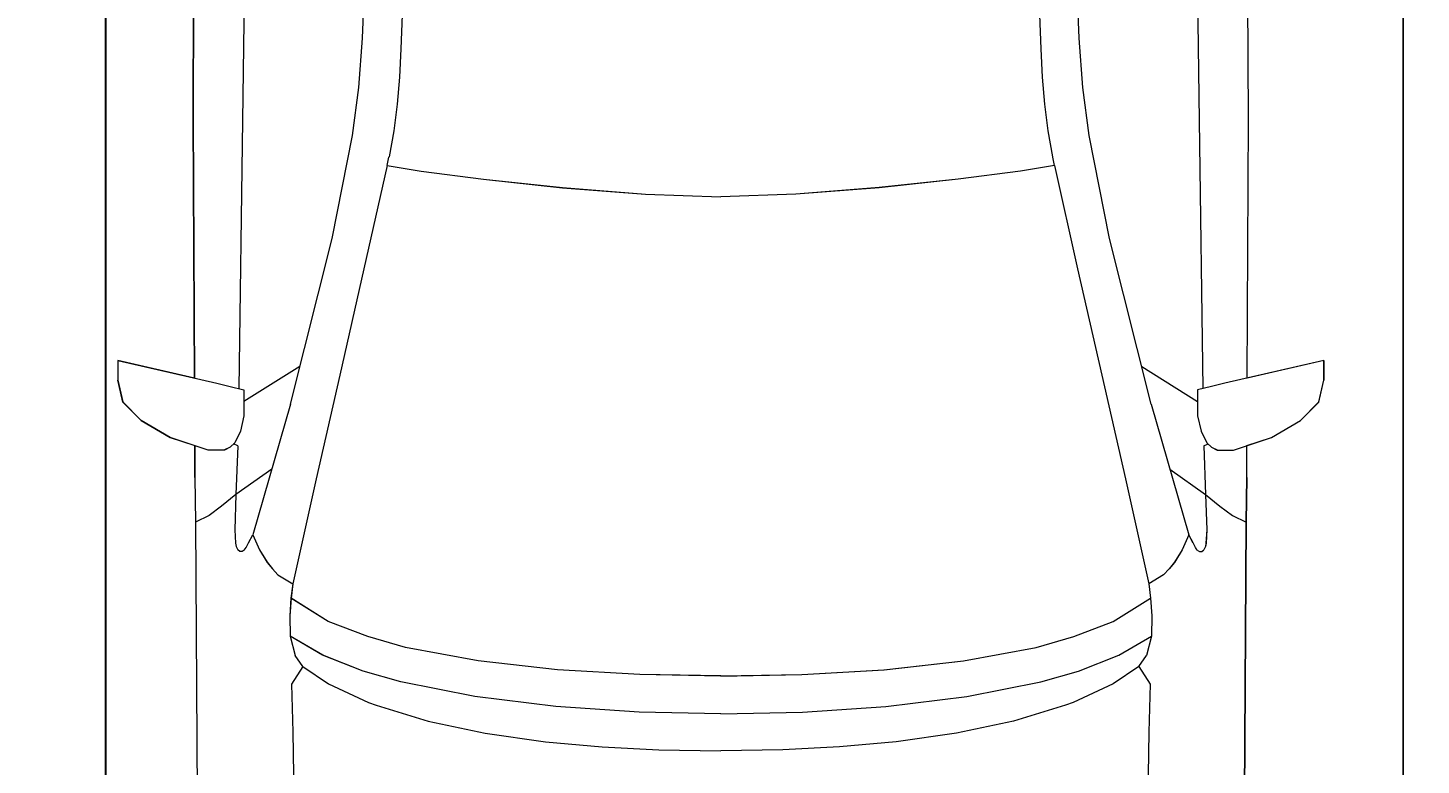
# Model space of a CAD drawing. Header units: millimetres. Extents: x -284281 to 1648660, y -821378 to -151356.
# Drawn here: x -245624 to -243203, y -269519 to -268236 of the extents above; entities that cross this region are included whole.
import ezdxf

# ---------------------------------------------------------------- set-up
doc = ezdxf.new("R2010")
doc.units = ezdxf.units.MM
doc.header["$MEASUREMENT"] = 0
doc.layers.get('Defpoints').update_dxf_attribs({"color": 250})
doc.layers.add('Cars', color=7, linetype='Continuous')
doc.layers.add('Extérieur - Environnement', color=7, linetype='Continuous')
doc.styles.add('STYLE_GENERE_5', font='timesbd.ttf')
doc.dimstyles.get("Standard").update_dxf_attribs({"dimtxt": 0.18, "dimasz": 0.18, "dimexe": 0.18, "dimexo": 0.0625, "dimgap": 0.09, "dimtad": 0, "dimtih": 1, "dimtoh": 1, "dimdec": 4, "dimzin": 0, "dimdsep": 46, "dimtxsty": 'Standard', "dimcen": 0.09, "dimadec": 0, "dimazin": 0, "dimtfac": 1, "dimtdec": 4, "dimtofl": 0, "dimtmove": 0, "dimatfit": 3, "dimfxl": 1, "dimtolj": 1, "dimtzin": 0, "dimarcsym": 0})

# ---------------------------------------------------------------- blocks, each defined once
blk = doc.blocks.new('*D1182')
at = {"color": 5, "lineweight": -2, "transparency": 16777216}
for p, q in [((-245794.9, -262617.3), (-245487.8, -262617.3)), ((-245488, -263117.3), (-245488, -266057.2)), ((-245487.9, -269617.3), (-245488, -266677.3)), ((-245794.8, -270117.3), (-245487.8, -270117.3))]:
    blk.add_line(p, q, dxfattribs=at)
at = {"color": 5, "transparency": 16777216}
for points in [[(-245404.7, -263117.3), (-245571.3, -263117.3), (-245488, -262617.3)], [(-245404.6, -269617.3), (-245571.3, -269617.3), (-245487.9, -270117.3)]]:
    blk.add_solid(points, dxfattribs=at)
at = {"layer": 'Defpoints', "color": 0, "transparency": 16777216}
for p in [(-245794.9, -262617.3), (-245794.9, -270117.3), (-245487.9, -270117.3)]:
    blk.add_point(p, dxfattribs=at)
at = {"color": 0, "transparency": 16777216, "insert": (-245488, -266367.3), "char_height": 600, "attachment_point": 5, "style": 'STYLE_GENERE_5'}
blk.add_mtext('\\A1;7.5 Mètres', dxfattribs=at)
blk = doc.blocks.new('Car 0025')
at = {"layer": 'Cars', "color": 7, "linetype": 'Continuous', "lineweight": 13}
for p, q in [((-836.8, 2545.3), (-843.3, 2088.2)), ((812.6, 2545.3), (819.1, 2088.2)), ((-926.9, 2522.7), (-928.9, 2089.8)), ((-928.9, 2089.8), (-926.9, 2522.7)), ((904.7, 2089.8), (902.7, 2522.7)), ((904.7, 2089.8), (902.7, 2522.7)), ((-634.8, 2231.6), (-630.6, 2324.2)), ((610.6, 2231.6), (606.4, 2324.2)), ((-564.1, 2317.3), (-567.9, 2213)), ((539.9, 2317.3), (543.8, 2213)), ((-640.9, 2145.4), (-634.8, 2231.6)), ((616.7, 2145.4), (610.6, 2231.6)), ((-567.9, 2213), (-570.5, 2163.8)), ((543.8, 2213), (546.3, 2163.8)), ((-570.5, 2163.8), (-574.3, 2116.7)), ((546.3, 2163.8), (550.1, 2116.7)), ((-652.1, 2062.2), (-640.9, 2145.4)), ((627.9, 2062.2), (616.7, 2145.4)), ((-574.3, 2116.7), (-580.1, 2070.5)), ((550.1, 2116.7), (555.9, 2070.5)), ((-928.9, 2089.8), (-926.4, 1640.4)), ((-926.4, 1640.4), (-928.9, 2089.8)), ((-843.3, 2088.2), (-849.7, 1622.1)), ((819.1, 2088.2), (825.5, 1622.1)), ((902.2, 1640.4), (904.7, 2089.8)), ((902.2, 1640.4), (904.7, 2089.8)), ((-687.5, 1882.8), (-652.1, 2062.2)), ((-580.1, 2070.5), (-588.5, 2025.1)), ((555.9, 2070.5), (564.3, 2025.1)), ((663.3, 1882.8), (627.9, 2062.2)), ((-591.8, 2010.3), (-632, 1830.3)), ((-591.8, 2010.3), (-588.8, 2024.6)), ((-591.8, 2010.3), (-532.9, 2000.2)), ((-588.8, 2024.6), (-588.4, 2025.3)), ((567.6, 2010.3), (508.7, 2000.2)), ((564.6, 2024.6), (564.2, 2025.3)), ((567.6, 2010.3), (564.6, 2024.6)), ((567.6, 2010.3), (607.8, 1830.3)), ((-532.9, 2000.2), (-424.2, 1986.1)), ((-424.2, 1986.1), (-287.2, 1971.5)), ((400, 1986.1), (263, 1971.5)), ((508.7, 2000.2), (400, 1986.1)), ((-287.2, 1971.5), (-142.7, 1960.1)), ((263, 1971.5), (118.5, 1960.1)), ((-142.7, 1960.1), (-12.1, 1955.6)), ((118.5, 1960.1), (-12.1, 1955.6)), ((-759.7, 1595.1), (-687.5, 1882.8)), ((735.5, 1595.1), (663.3, 1882.8)), ((-632, 1830.3), (-674.2, 1645.7)), ((607.8, 1830.3), (650, 1645.7)), ((-926.4, 1640.4), (-1059.8, 1671.2)), ((-1059.8, 1671.2), (-1059.8, 1636.9)), ((-1059.8, 1671.2), (-887.7, 1631.5)), ((-1059.8, 1671.2), (-1059.8, 1636.9)), ((1035.6, 1671.2), (863.5, 1631.5)), ((1035.6, 1671.2), (902.2, 1640.4)), ((1035.6, 1636.9), (1035.6, 1671.2)), ((1035.6, 1671.2), (1035.6, 1636.9)), ((-743.3, 1660.3), (-840.5, 1599.8)), ((719.1, 1660.3), (816.3, 1599.8)), ((-1059.8, 1636.9), (-1050.9, 1598.8)), ((-1050.9, 1598.8), (-1059.8, 1636.9)), ((-887.7, 1631.5), (-864.6, 1626)), ((-864.6, 1626), (-840.5, 1619.8)), ((-674.2, 1645.7), (-715.3, 1465.4)), ((650, 1645.7), (691.1, 1465.4)), ((840.4, 1626), (816.3, 1619.8)), ((863.5, 1631.5), (840.4, 1626)), ((1026.7, 1598.8), (1035.6, 1636.9)), ((1026.7, 1598.8), (1035.6, 1636.9)), ((-1050.9, 1598.8), (-1019.1, 1566.8)), ((-1019.1, 1566.8), (-1050.9, 1598.8)), ((-840.5, 1619.8), (-840.5, 1574.6)), ((816.3, 1619.8), (816.3, 1574.6)), ((994.9, 1566.8), (1026.7, 1598.8)), ((994.9, 1566.8), (1026.7, 1598.8)), ((-840.5, 1574.6), (-846.5, 1548.1)), ((-759.7, 1595.1), (-825.1, 1368)), ((735.5, 1595.1), (800.9, 1368)), ((816.3, 1574.6), (822.3, 1548.1)), ((-1019.1, 1566.8), (-968.5, 1537.3)), ((-968.5, 1537.3), (-1019.1, 1566.8)), ((944.3, 1537.3), (994.9, 1566.8)), ((944.3, 1537.3), (994.9, 1566.8)), ((-968.5, 1537.3), (-926, 1523.1)), ((-902.5, 1515.3), (-968.5, 1537.3)), ((-856.3, 1528), (-864.4, 1520.4)), ((-851.4, 1522.3), (-858.6, 1525.8)), ((-846.5, 1548.1), (-856.3, 1528)), ((822.3, 1548.1), (832.1, 1528)), ((827.2, 1522.3), (834.4, 1525.8)), ((832.1, 1528), (840.2, 1520.4)), ((878.3, 1515.3), (944.3, 1537.3)), ((901.8, 1523.1), (944.3, 1537.3)), ((-926, 1523.1), (-925.7, 1467.7)), ((-925.7, 1467.7), (-926, 1523.1)), ((-874.6, 1515.3), (-902.5, 1515.3)), ((-864.4, 1520.4), (-874.6, 1515.3)), ((-851.4, 1522.3), (-854.4, 1437.8)), ((827.2, 1522.3), (830.2, 1437.8)), ((840.2, 1520.4), (850.4, 1515.3)), ((850.4, 1515.3), (878.3, 1515.3)), ((901.5, 1467.7), (901.8, 1523.1)), ((901.5, 1467.7), (901.8, 1523.1)), ((-792.3, 1482), (-854.4, 1437.8)), ((768.1, 1482), (830.2, 1437.8)), ((-925.7, 1467.7), (-924.7, 1389.7)), ((-925.7, 1467.7), (-924.7, 1389.7)), ((-715.3, 1465.4), (-755.5, 1282.4)), ((691.1, 1465.4), (731.3, 1282.4)), ((900.5, 1389.7), (901.5, 1467.7)), ((901.5, 1467.7), (900.5, 1389.7)), ((-854.4, 1437.8), (-879.3, 1417.7)), ((-854.4, 1437.8), (-856.2, 1376.4)), ((830.2, 1437.8), (855.1, 1417.7)), ((830.2, 1437.8), (832, 1376.4)), ((-879.3, 1417.7), (-900.9, 1401.3)), ((855.1, 1417.7), (876.7, 1401.3)), ((-900.9, 1401.3), (-924.7, 1389.7)), ((-924.7, 1389.7), (-920.5, 734.5)), ((-924.7, 1389.7), (-920.5, 734.5)), ((876.7, 1401.3), (900.5, 1389.7)), ((896.3, 734.5), (900.5, 1389.7)), ((900.5, 1389.7), (896.3, 734.5)), ((-856.2, 1376.4), (-855, 1353.4)), ((-832.4, 1354), (-825.1, 1368)), ((-825.1, 1368), (-813.7, 1341.5)), ((800.9, 1368), (789.5, 1341.5)), ((808.2, 1354), (800.9, 1368)), ((832, 1376.4), (830.8, 1353.4)), ((-855, 1353.4), (-853.9, 1347.6)), ((-853.9, 1347.6), (-851, 1342)), ((-847.5, 1338.9), (-851, 1342)), ((-843.8, 1338.8), (-847.5, 1338.9)), ((-839.9, 1341.4), (-843.8, 1338.8)), ((-839.9, 1341.4), (-836.8, 1345.8)), ((-836.8, 1345.8), (-832.5, 1354)), ((-813.7, 1341.5), (-800.3, 1320)), ((789.5, 1341.5), (776.1, 1320)), ((812.6, 1345.8), (808.3, 1354)), ((815.7, 1341.4), (812.6, 1345.8)), ((815.7, 1341.4), (819.6, 1338.8)), ((819.6, 1338.8), (823.3, 1338.9)), ((823.3, 1338.9), (826.8, 1342)), ((829.7, 1347.6), (826.8, 1342)), ((830.8, 1353.4), (829.7, 1347.6)), ((-800.3, 1320), (-791.1, 1308.8)), ((-791.1, 1308.8), (-781.4, 1298.4)), ((766.9, 1308.8), (757.2, 1298.4)), ((776.1, 1320), (766.9, 1308.8)), ((-781.4, 1298.4), (-755.5, 1282.4)), ((757.2, 1298.4), (731.3, 1282.4)), ((-755.5, 1282.4), (-758.8, 1257.5)), ((-755.5, 1282.4), (-755.5, 1282.4)), ((731.3, 1282.4), (734.6, 1257.5)), ((731.3, 1282.4), (731.3, 1282.4)), ((-758.8, 1257.5), (-760.9, 1227.1)), ((-694, 1217.1), (-758.8, 1257.5)), ((669.8, 1217.1), (734.6, 1257.5)), ((734.6, 1257.5), (736.7, 1227.1)), ((-760.9, 1227.1), (-760.1, 1191.7)), ((-625.2, 1190.8), (-694, 1217.1)), ((601, 1190.8), (669.8, 1217.1)), ((736.7, 1227.1), (735.9, 1191.7)), ((-703.8, 1158.5), (-760.1, 1191.7)), ((-760.1, 1191.7), (-751.8, 1158)), ((-560.1, 1172.1), (-625.2, 1190.8)), ((535.9, 1172.1), (601, 1190.8)), ((679.6, 1158.5), (735.9, 1191.7)), ((735.9, 1191.7), (727.6, 1158)), ((-433.8, 1148.7), (-560.1, 1172.1)), ((409.6, 1148.7), (535.9, 1172.1)), ((-738.5, 1138.6), (-758, 1108.3)), ((-751.8, 1158), (-751.8, 1158)), ((-738.5, 1138.6), (-751.8, 1158)), ((-738.5, 1138.6), (-738.5, 1138.6)), ((-738.5, 1138.6), (-693.9, 1108.9)), ((-633.6, 1130.9), (-703.8, 1158.5)), ((-295.6, 1133.3), (-433.8, 1148.7)), ((271.4, 1133.3), (409.6, 1148.7)), ((609.4, 1130.9), (679.6, 1158.5)), ((714.3, 1138.6), (669.7, 1108.9)), ((714.3, 1138.6), (727.6, 1158)), ((714.3, 1138.6), (714.3, 1138.6)), ((714.3, 1138.6), (733.8, 1108.3)), ((727.6, 1158), (727.6, 1158)), ((-567.9, 1112.1), (-633.6, 1130.9)), ((-152.7, 1124.9), (-295.6, 1133.3)), ((-12.1, 1122.4), (-152.7, 1124.9)), ((-12.1, 1122.4), (128.5, 1124.9)), ((128.5, 1124.9), (271.4, 1133.3)), ((543.7, 1112.1), (609.4, 1130.9)), ((-758, 1108.3), (-755.8, 1024.9)), ((-693.9, 1108.9), (-624, 1076.3)), ((-439.5, 1086.6), (-567.9, 1112.1)), ((415.3, 1086.6), (543.7, 1112.1)), ((669.7, 1108.9), (599.8, 1076.3)), ((733.8, 1108.3), (731.7, 1024.9)), ((-624, 1076.3), (-610.9, 1071.4)), ((-610.9, 1071.4), (-520.4, 1043.6)), ((-298.8, 1069.2), (-439.5, 1086.6)), ((-154, 1059.4), (-298.8, 1069.2)), ((129.8, 1059.4), (274.6, 1069.2)), ((274.6, 1069.2), (415.3, 1086.6)), ((586.8, 1071.4), (496.2, 1043.6)), ((599.8, 1076.3), (586.8, 1071.4)), ((-520.4, 1043.6), (-421.4, 1022.7)), ((-12.1, 1056.3), (-154, 1059.4)), ((-12.1, 1056.3), (129.8, 1059.4)), ((496.2, 1043.6), (397.2, 1022.7)), ((-755.8, 1025), (-753.2, 878.1)), ((-755.8, 1024.9), (-755.8, 1024.9)), ((-421.4, 1022.7), (-316.5, 1007.9)), ((397.2, 1022.7), (292.3, 1007.9)), ((731.7, 1025), (729, 878.1)), ((731.6, 1024.9), (731.6, 1024.9)), ((-316.5, 1007.9), (-218.5, 999.1)), ((-218.5, 999.1), (-119.9, 994.1)), ((-119.9, 994.1), (-12.1, 992.4)), ((95.7, 994.1), (-12.1, 992.4)), ((194.3, 999.1), (95.7, 994.1)), ((292.3, 1007.9), (194.3, 999.1))]:
    blk.add_line(p, q, dxfattribs=at)

msp = doc.modelspace()

# ---------------------------------------------------------------- linework, layer by layer
at = {"color": 255, "linetype": 'Continuous', "lineweight": 5, "flags": 128}
for points in [[(-245734.61761, -265609.82626), (-245734.61761, -270609.82626), (-243234.61761, -270609.82626), (-243234.61761, -265609.82626)], [(-243234.61761, -265609.82626), (-243234.61761, -270609.82626), (-240734.61761, -270609.82626), (-240734.61761, -265609.82626)]]:
    msp.add_lwpolyline(points, close=True, dxfattribs=at)
for points in [[(-243234.61761, -265609.82626), (-243234.61761, -270609.82626)], [(-243234.61761, -270609.82626), (-243234.61761, -265609.82626)]]:
    msp.add_lwpolyline(points, dxfattribs=at)
at = {"color": 1}
msp.add_open_spline([(-243633.94557, -252910.57129, 2000), (-243528.96027, -252910.57129, 2000), (-243423.97514, -252912.71295, 2000), (-243214.44273, -252921.25425, 2000), (-243109.89576, -252927.65385, 2000), (-242901.66859, -252944.63588, 2000), (-242797.98867, -252955.21821, 2000), (-242591.90641, -252980.4433, 2000), (-242489.50432, -252995.08592, 2000), (-242286.36248, -253028.26611, 2000), (-242185.62293, -253046.80349, 2000), (-241986.15814, -253087.57009, 2000), (-241887.43304, -253109.79908, 2000), (-241692.31106, -253157.71446, 2000), (-241595.91426, -253183.40062, 2000), (-241405.721, -253237.9715, 2000), (-241311.92458, -253266.856, 2000), (-241127.16037, -253327.5475, 2000), (-241036.19257, -253359.35427, 2000), (-240857.26949, -253425.60391, 2000), (-240769.31416, -253460.04658, 2000), (-240596.55635, -253531.27778, 2000), (-240511.75378, -253568.06615, 2000), (-240345.4002, -253643.70061, 2000), (-240263.84908, -253682.54655, 2000), (-240104.0584, -253762.01507, 2000), (-240025.81871, -253802.63754, 2000), (-239872.67568, -253885.38928, 2000), (-239797.77221, -253927.51846, 2000), (-239651.29518, -254013.02828, 2000), (-239579.72149, -254056.40886, 2000), (-239439.87047, -254144.18298, 2000), (-239371.593, -254188.57648, 2000), (-239238.27794, -254278.15639, 2000), (-239173.24021, -254323.34278, 2000), (-239046.32918, -254414.30771, 2000), (-238984.45576, -254460.08625, 2000), (-238863.78274, -254552.05427, 2000), (-238804.98304, -254598.24377, 2000), (-238690.35517, -254690.87184, 2000), (-238634.5269, -254737.31045, 2000), (-238504.54165, -254848.40321, 2000), (-238431.71613, -254913.10545, 2000), (-238291.27362, -255042.38457, 2000), (-238223.65628, -255106.96166, 2000), (-238093.30413, -255235.72393, 2000), (-238030.56906, -255299.90935, 2000), (-237909.65457, -255427.67583, 2000), (-237851.47495, -255491.25711, 2000), (-237739.35061, -255617.65011, 2000), (-237685.40575, -255680.46204, 2000), (-237581.44129, -255805.19177, 2000), (-237531.42161, -255867.10977, 2000), (-237435.0125, -255989.96156, 2000), (-237388.62302, -256050.89552, 2000), (-237299.1961, -256171.71794, 2000), (-237256.15862, -256231.60655, 2000), (-237173.17544, -256350.30078, 2000), (-237133.22973, -256409.10652, 2000), (-237056.18819, -256525.61692, 2000), (-237019.09238, -256583.32168, 2000), (-236947.52708, -256697.62762, 2000), (-236913.05761, -256754.2289, 2000), (-236834.01434, -256887.44689, 2000), (-236790.5226, -256963.57379, 2000), (-236707.63912, -257113.80896, 2000), (-236668.24755, -257187.91755, 2000), (-236593.13646, -257334.1956, 2000), (-236557.41712, -257406.3653, 2000), (-236489.2737, -257548.86085, 2000), (-236456.8498, -257619.18687, 2000), (-236394.96637, -257758.09986, 2000), (-236365.50701, -257826.68696, 2000), (-236309.26257, -257962.23186, 2000), (-236282.47765, -258029.18975, 2000), (-236231.32812, -258161.58757, 2000), (-236206.96364, -258227.02756, 2000), (-236160.43275, -258356.50012, 2000), (-236138.26647, -258420.53273, 2000), (-236095.93767, -258547.29862, 2000), (-236075.77525, -258610.03194, 2000), (-236037.28433, -258734.3038, 2000), (-236018.95592, -258795.84236, 2000), (-235977.22148, -258941.41532, 2000), (-235954.59235, -259024.94491, 2000), (-235912.2361, -259190.15312, 2000), (-235892.50934, -259271.83172, 2000), (-235855.6795, -259433.57362, 2000), (-235838.57671, -259513.63688, 2000), (-235806.76516, -259672.36686, 2000), (-235792.05663, -259751.03353, 2000), (-235764.84503, -259907.17339, 2000), (-235752.34213, -259984.64652, 2000), (-235729.38807, -260138.58821, 2000), (-235718.93706, -260215.05671, 2000), (-235699.96304, -260367.16565, 2000), (-235691.44015, -260442.80603, 2000), (-235676.22469, -260593.42479, 2000), (-235669.53222, -260668.4031, 2000), (-235657.90297, -260817.85519, 2000), (-235652.96625, -260892.32891, 2000), (-235643.29976, -261068.10549, 2000), (-235639.30537, -261169.2554, 2000), (-235634.40889, -261371.2669, 2000), (-235633.5069, -261472.12819, 2000), (-235634.77746, -261673.92593, 2000), (-235636.94998, -261774.86207, 2000), (-235644.41287, -261977.17485, 2000), (-235649.7031, -262078.55119, 2000), (-235663.5082, -262282.12064, 2000), (-235672.02281, -262384.31345, 2000), (-235692.45299, -262589.91222, 2000), (-235704.36814, -262693.31787, 2000), (-235731.85531, -262901.76801, 2000), (-235747.42672, -263006.81219, 2000), (-235779.49723, -263200.41343, 2000), (-235795.35633, -263288.63458, 2000), (-235830.05748, -263466.79264, 2000), (-235848.89913, -263556.72947, 2000), (-235889.88439, -263738.62813, 2000), (-235912.02749, -263830.58991, 2000), (-235960.01195, -264016.87475, 2000), (-235985.85268, -264111.19782, 2000), (-236037.16603, -264286.96073, 2000), (-236062.01165, -264367.99251, 2000), (-236114.98769, -264532.19344, 2000), (-236143.11773, -264615.36268, 2000), (-236203.07921, -264784.07784, 2000), (-236234.91021, -264869.62394, 2000), (-236302.77013, -265043.33982, 2000), (-236338.79853, -265131.50989, 2000), (-236415.64449, -265310.72206, 2000), (-236456.46145, -265401.76459, 2000), (-236535.53981, -265569.85507, 2000), (-236572.88123, -265646.38138, 2000), (-236651.66139, -265801.6199, 2000), (-236693.09989, -265880.33241, 2000), (-236780.58385, -266040.0425, 2000), (-236826.62908, -266121.0405, 2000), (-236923.90825, -266285.39085, 2000), (-236975.14199, -266368.74377, 2000), (-237083.45849, -266537.82884, 2000), (-237140.54114, -266623.56171, 2000), (-237251.25019, -266782.90444, 2000), (-237303.87138, -266856.15688, 2000), (-237414.17233, -267004.21822, 2000), (-237471.85216, -267079.02755, 2000), (-237592.78648, -267230.07968, 2000), (-237656.04114, -267306.32298, 2000), (-237788.67733, -267460.05149, 2000), (-237858.05918, -267537.53727, 2000), (-238003.53066, -267693.47451, 2000), (-238079.6208, -267771.92657, 2000), (-238226.05241, -267916.5272, 2000), (-238295.29631, -267982.5868, 2000), (-238439.24208, -268114.82848, 2000), (-238513.94435, -268181.01079, 2000), (-238669.14408, -268313.1452, 2000), (-238749.64204, -268379.09751, 2000), (-238916.74569, -268510.34627, 2000), (-239003.35197, -268575.64286, 2000), (-239182.94366, -268705.0768, 2000), (-239275.92977, -268769.21417, 2000), (-239468.49198, -268895.74653, 2000), (-239568.06884, -268958.14137, 2000), (-239756.42675, -269070.116, 2000), (-239844.16144, -269120.06911, 2000), (-240024.27377, -269217.90404, 2000), (-240116.65172, -269265.78566, 2000), (-240306.00871, -269359.0344, 2000), (-240402.98802, -269404.40123, 2000), (-240601.43697, -269492.15623, 2000), (-240702.90682, -269534.54404, 2000), (-240910.14939, -269615.86581, 2000), (-241015.92226, -269654.79933, 2000), (-241231.50086, -269728.73855, 2000), (-241341.30664, -269763.74374, 2000), (-241564.5955, -269829.36772, 2000), (-241678.07849, -269859.98598, 2000), (-241908.28095, -269916.4086, 2000), (-242025.00021, -269942.21243, 2000), (-242261.15367, -269988.62598, 2000), (-242380.58751, -270009.23519, 2000), (-242621.5766, -270044.94226, 2000), (-242743.13135, -270060.03968, 2000), (-242987.70978, -270084.48286, 2000), (-243110.73285, -270093.8283, 2000), (-243357.55313, -270106.6153, 2000), (-243481.34967, -270110.05669, 2000), (-243614.76476, -270110.55344, 2000), (-243624.35516, -270110.57129, 2000), (-243633.94557, -270110.57129, 2000)], degree=3, knots=[3.1415926536, 3.1415926536, 3.1415926536, 3.1415926536, 3.1601194701, 3.1601194701, 3.1786462866, 3.1786462866, 3.1971731031, 3.1971731031, 3.2156999196, 3.2156999196, 3.2342267361, 3.2342267361, 3.2527535526, 3.2527535526, 3.2712803691, 3.2712803691, 3.2898071856, 3.2898071856, 3.3083340021, 3.3083340021, 3.3268608185, 3.3268608185, 3.345387635, 3.345387635, 3.3639144515, 3.3639144515, 3.382441268, 3.382441268, 3.4009680845, 3.4009680845, 3.419494901, 3.419494901, 3.4380217175, 3.4380217175, 3.456548534, 3.456548534, 3.4750753505, 3.4750753505, 3.493602167, 3.493602167, 3.5121289835, 3.5121289835, 3.5378724512, 3.5378724512, 3.563615919, 3.563615919, 3.5893593867, 3.5893593867, 3.6151028544, 3.6151028544, 3.6408463222, 3.6408463222, 3.6665897899, 3.6665897899, 3.6923332576, 3.6923332576, 3.7180767254, 3.7180767254, 3.7438201931, 3.7438201931, 3.7695636608, 3.7695636608, 3.7953071285, 3.7953071285, 3.8307451246, 3.8307451246, 3.8661831207, 3.8661831207, 3.9016211167, 3.9016211167, 3.9370591128, 3.9370591128, 3.9724971088, 3.9724971088, 4.0079351049, 4.0079351049, 4.0433731009, 4.0433731009, 4.078811097, 4.078811097, 4.1142490931, 4.1142490931, 4.1496870891, 4.1496870891, 4.1988317914, 4.1988317914, 4.2479764936, 4.2479764936, 4.2971211958, 4.2971211958, 4.3462658981, 4.3462658981, 4.3954106003, 4.3954106003, 4.4445553026, 4.4445553026, 4.4937000048, 4.4937000048, 4.5428447071, 4.5428447071, 4.5919894093, 4.5919894093, 4.6591145564, 4.6591145564, 4.7262397034, 4.7262397034, 4.7933648505, 4.7933648505, 4.8604899976, 4.8604899976, 4.9276151447, 4.9276151447, 4.9947402917, 4.9947402917, 5.0618654388, 5.0618654388, 5.1172289282, 5.1172289282, 5.1725924175, 5.1725924175, 5.2279559068, 5.2279559068, 5.2833193962, 5.2833193962, 5.3296516924, 5.3296516924, 5.3759839886, 5.3759839886, 5.4223162848, 5.4223162848, 5.468648581, 5.468648581, 5.5149808772, 5.5149808772, 5.5527539817, 5.5527539817, 5.5905270861, 5.5905270861, 5.6283001906, 5.6283001906, 5.6660732951, 5.6660732951, 5.7038463996, 5.7038463996, 5.7353327826, 5.7353327826, 5.7668191656, 5.7668191656, 5.7983055487, 5.7983055487, 5.8297919317, 5.8297919317, 5.8612783147, 5.8612783147, 5.8876104251, 5.8876104251, 5.9139425355, 5.9139425355, 5.9402746459, 5.9402746459, 5.9666067563, 5.9666067563, 5.9929388667, 5.9929388667, 6.0192709771, 6.0192709771, 6.0411228026, 6.0411228026, 6.062974628, 6.062974628, 6.0848264535, 6.0848264535, 6.106678279, 6.106678279, 6.1285301045, 6.1285301045, 6.1503819299, 6.1503819299, 6.1722337554, 6.1722337554, 6.1940855809, 6.1940855809, 6.2159374064, 6.2159374064, 6.2377892319, 6.2377892319, 6.2596410573, 6.2596410573, 6.2814928828, 6.2814928828, 6.2831853072, 6.2831853072, 6.2831853072, 6.2831853072], dxfattribs=at)
at = {"layer": 'Extérieur - Environnement', "color": 7, "linetype": 'Continuous', "lineweight": 13}
for p, q in [((-245244.52019, -267940.51339), (-245250.95898, -268397.6668)), ((-243595.07424, -267940.51339), (-243588.63546, -268397.6668)), ((-245334.6128, -267963.17852), (-245336.58103, -268396.05685)), ((-245336.58103, -268396.05685), (-245334.6128, -267963.17852)), ((-243503.0134, -268396.05685), (-243504.98164, -267963.17852)), ((-243503.0134, -268396.05685), (-243504.98164, -267963.17852)), ((-245042.52146, -268254.24976), (-245038.327, -268161.6257)), ((-243797.07298, -268254.24976), (-243801.26743, -268161.6257)), ((-244971.81117, -268168.583), (-244975.64787, -268272.86854)), ((-243867.78327, -268168.583), (-243863.94656, -268272.86854)), ((-245048.6207, -268340.40174), (-245042.52146, -268254.24976)), ((-243790.97374, -268340.40174), (-243797.07298, -268254.24976)), ((-244975.64748, -268272.86094), (-244978.18164, -268322.03734)), ((-243863.94695, -268272.86094), (-243861.41279, -268322.03734)), ((-244978.18081, -268322.02117), (-244981.9792, -268369.17214)), ((-243861.41363, -268322.02117), (-243857.61523, -268369.17214)), ((-245059.76673, -268423.65349), (-245048.6207, -268340.40174)), ((-243779.8277, -268423.65349), (-243790.97374, -268340.40174)), ((-244981.97738, -268369.14957), (-244987.80033, -268415.39238)), ((-243857.61705, -268369.14957), (-243851.7941, -268415.39238)), ((-245336.58103, -268396.05685), (-245334.10281, -268845.44121)), ((-245334.10281, -268845.44121), (-245336.58103, -268396.05685)), ((-245250.95862, -268397.6668), (-245257.40612, -268863.71449)), ((-243588.63582, -268397.6668), (-243582.18831, -268863.71449)), ((-243505.49163, -268845.44121), (-243503.0134, -268396.05685)), ((-243505.49163, -268845.44121), (-243503.0134, -268396.05685)), ((-245095.18303, -268603.0402), (-245059.76673, -268423.65349)), ((-244987.80033, -268415.39238), (-244996.231, -268460.76007)), ((-243851.7941, -268415.39238), (-243843.36343, -268460.76007)), ((-243744.4114, -268603.0402), (-243779.8277, -268423.65349)), ((-244999.53093, -268475.56552), (-245039.68889, -268655.52589)), ((-244999.53093, -268475.56552), (-244996.45243, -268461.24977)), ((-244999.53093, -268475.56552), (-244940.56057, -268485.62843)), ((-244996.45243, -268461.24977), (-244996.14502, -268460.56992)), ((-243840.0635, -268475.56552), (-243899.03386, -268485.62843)), ((-243843.142, -268461.24977), (-243843.44941, -268460.56992)), ((-243840.0635, -268475.56552), (-243843.142, -268461.24977)), ((-243840.0635, -268475.56552), (-243799.90555, -268655.52589)), ((-244940.56057, -268485.62843), (-244831.94401, -268499.78584)), ((-244831.94401, -268499.78584), (-244694.8595, -268514.38407)), ((-244007.65043, -268499.78584), (-244144.73494, -268514.38407)), ((-243899.03386, -268485.62843), (-244007.65043, -268499.78584)), ((-244694.8595, -268514.38407), (-244550.41486, -268525.77115)), ((-244550.41486, -268525.77115), (-244419.79722, -268530.29402)), ((-244289.17957, -268525.77115), (-244419.79722, -268530.29402)), ((-244144.73494, -268514.38407), (-244289.17957, -268525.77115)), ((-245167.38292, -268890.78341), (-245095.18303, -268603.0402)), ((-243672.21151, -268890.78341), (-243744.4114, -268603.0402)), ((-245039.68889, -268655.52589), (-245081.86883, -268840.11737)), ((-243799.90555, -268655.52589), (-243757.7256, -268840.11737)), ((-245334.10281, -268845.44121), (-245467.47496, -268814.64059)), ((-245467.47496, -268814.64059), (-245467.47496, -268848.92946)), ((-245467.47496, -268814.64059), (-245295.43992, -268854.36992)), ((-245467.47496, -268814.64059), (-245467.47496, -268848.92946)), ((-243372.11947, -268814.64059), (-243544.15451, -268854.36992)), ((-243372.11947, -268814.64059), (-243505.49163, -268845.44121)), ((-243372.11947, -268848.92946), (-243372.11947, -268814.64059)), ((-243372.11947, -268814.64059), (-243372.11947, -268848.92946)), ((-245151.00868, -268825.52601), (-245248.19052, -268886.01052)), ((-245081.86883, -268840.11737), (-245123.01903, -269020.4073)), ((-243757.7256, -268840.11737), (-243716.5754, -269020.4073)), ((-243688.58575, -268825.52601), (-243591.40392, -268886.01052)), ((-245467.47496, -268848.92946), (-245458.61479, -268887.06107)), ((-245458.61479, -268887.06107), (-245467.47496, -268848.92946)), ((-245295.43992, -268854.36992), (-245272.31086, -268859.87405)), ((-245272.31086, -268859.87405), (-245248.19052, -268866.08904)), ((-243567.28357, -268859.87405), (-243591.40392, -268866.08904)), ((-243544.15451, -268854.36992), (-243567.28357, -268859.87405)), ((-243380.97964, -268887.06107), (-243372.11947, -268848.92946)), ((-243380.97964, -268887.06107), (-243372.11947, -268848.92946)), ((-245458.61479, -268887.06107), (-245426.75635, -268919.02077)), ((-245426.75635, -268919.02077), (-245458.61479, -268887.06107)), ((-245248.19052, -268866.08904), (-245248.19052, -268911.23643)), ((-243591.40392, -268866.08904), (-243591.40392, -268911.23643)), ((-243412.83808, -268919.02077), (-243380.97964, -268887.06107)), ((-243412.83808, -268919.02077), (-243380.97964, -268887.06107)), ((-245248.19052, -268911.23643), (-245254.20206, -268937.76338)), ((-245167.38292, -268890.78341), (-245232.79714, -269117.89028)), ((-243672.21151, -268890.78341), (-243606.79729, -269117.89028)), ((-243591.40392, -268911.23643), (-243585.39237, -268937.76338)), ((-245426.75635, -268919.02077), (-245376.21629, -268948.51176)), ((-245376.21629, -268948.51176), (-245426.75635, -268919.02077)), ((-245254.20206, -268937.76338), (-245264.00997, -268957.86991)), ((-243585.39237, -268937.76338), (-243575.58446, -268957.86991)), ((-243463.37814, -268948.51176), (-243412.83808, -268919.02077)), ((-243463.37814, -268948.51176), (-243412.83808, -268919.02077)), ((-245376.21629, -268948.51176), (-245333.70313, -268962.73033)), ((-245310.24113, -268970.57721), (-245376.21629, -268948.51176)), ((-245264.00997, -268957.86991), (-245272.08497, -268965.4035)), ((-245259.1329, -268963.54689), (-245266.33757, -268960.04146)), ((-243580.46154, -268963.54689), (-243573.25686, -268960.04146)), ((-243575.58446, -268957.86991), (-243567.50947, -268965.4035)), ((-243529.3533, -268970.57721), (-243463.37814, -268948.51176)), ((-243505.89131, -268962.73033), (-243463.37814, -268948.51176)), ((-245333.70313, -268962.73033), (-245333.44531, -269018.1393)), ((-245333.44531, -269018.1393), (-245333.70313, -268962.73033)), ((-245282.25697, -268970.51114), (-245310.24113, -268970.57721)), ((-245272.08497, -268965.4035), (-245282.25697, -268970.51114)), ((-245259.1329, -268963.54689), (-245262.10144, -269048.08492)), ((-243580.46154, -268963.54689), (-243577.493, -269048.08492)), ((-243567.50947, -268965.4035), (-243557.33746, -268970.51114)), ((-243557.33746, -268970.51114), (-243529.3533, -268970.57721)), ((-243506.14912, -269018.1393), (-243505.89131, -268962.73033)), ((-243506.14912, -269018.1393), (-243505.89131, -268962.73033)), ((-245199.95362, -269003.86325), (-245262.10144, -269048.08492)), ((-243639.64081, -269003.86325), (-243577.493, -269048.08492)), ((-245333.44531, -269018.1393), (-245332.39356, -269096.18977)), ((-245333.44531, -269018.1393), (-245332.39356, -269096.18977)), ((-245123.01903, -269020.4073), (-245163.1838, -269203.41728)), ((-243716.5754, -269020.4073), (-243676.41064, -269203.41728)), ((-243507.20087, -269096.18977), (-243506.14912, -269018.1393)), ((-243506.14912, -269018.1393), (-243507.20087, -269096.18977)), ((-245262.10144, -269048.08492), (-245286.96263, -269068.10797)), ((-245262.10144, -269048.08492), (-245263.93558, -269109.45981)), ((-243577.493, -269048.08492), (-243552.6318, -269068.10797)), ((-243577.493, -269048.08492), (-243575.65886, -269109.45981)), ((-245286.96263, -269068.10797), (-245308.55859, -269084.58397)), ((-243552.6318, -269068.10797), (-243531.03585, -269084.58397)), ((-245308.55859, -269084.58397), (-245332.39356, -269096.18977)), ((-245332.39356, -269096.18977), (-245328.24253, -269751.34623)), ((-245332.39356, -269096.18977), (-245328.24253, -269751.34623)), ((-243531.03585, -269084.58397), (-243507.20087, -269096.18977)), ((-243511.3519, -269751.34623), (-243507.20087, -269096.18977)), ((-243507.20087, -269096.18977), (-243511.3519, -269751.34623)), ((-245263.93558, -269109.45981), (-245262.65659, -269132.47647)), ((-245244.49865, -269140.09445), (-245240.15097, -269131.8074)), ((-245240.14545, -269131.8074), (-245232.79714, -269117.89028)), ((-245232.79714, -269117.89028), (-245221.35168, -269144.33281)), ((-243606.79729, -269117.89028), (-243618.24276, -269144.33281)), ((-243599.44898, -269131.8074), (-243606.79729, -269117.89028)), ((-243595.09578, -269140.09445), (-243599.44346, -269131.8074)), ((-243575.65886, -269109.45981), (-243576.93784, -269132.47647)), ((-245262.65659, -269132.47647), (-245261.61884, -269138.23058)), ((-245261.61884, -269138.23058), (-245258.69617, -269143.89453)), ((-245255.23531, -269146.96708), (-245258.69617, -269143.89453)), ((-245251.48647, -269147.00118), (-245255.23531, -269146.96708)), ((-245247.59013, -269144.45425), (-245251.48647, -269147.00118)), ((-245247.59013, -269144.45425), (-245244.49865, -269140.09445)), ((-245221.35168, -269144.33281), (-245208.00803, -269165.84107)), ((-243618.24276, -269144.33281), (-243631.5864, -269165.84107)), ((-243592.00431, -269144.45425), (-243595.09578, -269140.09445)), ((-243592.00431, -269144.45425), (-243588.10797, -269147.00118)), ((-243588.10797, -269147.00118), (-243584.35912, -269146.96708)), ((-243584.35912, -269146.96708), (-243580.89826, -269143.89453)), ((-243577.97559, -269138.23058), (-243580.89826, -269143.89453)), ((-243576.93784, -269132.47647), (-243577.97559, -269138.23058)), ((-245208.00803, -269165.84107), (-245198.81153, -269177.03804)), ((-245198.81153, -269177.03804), (-245189.09185, -269187.47592)), ((-243640.7829, -269177.03804), (-243650.50259, -269187.47592)), ((-243631.5864, -269165.84107), (-243640.7829, -269177.03804)), ((-245189.09185, -269187.47592), (-245163.1838, -269203.41728)), ((-245163.1838, -269203.41728), (-245166.47381, -269228.34161)), ((-245163.17067, -269203.41728), (-245163.1838, -269203.41728)), ((-243676.42377, -269203.41728), (-243676.41064, -269203.41728)), ((-243650.50259, -269187.47592), (-243676.41064, -269203.41728)), ((-243676.41064, -269203.41728), (-243673.12062, -269228.34161)), ((-245166.47381, -269228.34161), (-245168.61696, -269258.76943)), ((-245101.6605, -269268.77649), (-245166.47381, -269228.34161)), ((-243737.93394, -269268.77649), (-243673.12062, -269228.34161)), ((-243673.12062, -269228.34161), (-243670.97747, -269258.76943)), ((-245168.61696, -269258.76943), (-245167.83762, -269294.13152)), ((-245032.9047, -269295.0318), (-245101.6638, -269268.77522)), ((-243806.68973, -269295.0318), (-243737.93063, -269268.77522)), ((-243670.97747, -269258.76943), (-243671.75682, -269294.13152)), ((-245111.45923, -269327.35088), (-245167.83762, -269294.13152)), ((-245167.83762, -269294.13152), (-245159.50965, -269327.84893)), ((-244967.76871, -269313.74287), (-245032.91099, -269295.03)), ((-243871.82572, -269313.74287), (-243806.68344, -269295.03)), ((-243728.13521, -269327.35088), (-243671.75682, -269294.13152)), ((-243671.75682, -269294.13152), (-243680.08478, -269327.84893)), ((-244841.47658, -269337.16562), (-244967.77415, -269313.74186)), ((-243998.11785, -269337.16562), (-243871.82029, -269313.74186)), ((-245146.19371, -269347.20636), (-245165.72467, -269377.59549)), ((-245159.50965, -269327.84893), (-245159.4834, -269327.86385)), ((-245146.19371, -269347.20636), (-245159.50965, -269327.84893)), ((-245146.18791, -269347.24596), (-245146.19371, -269347.20636)), ((-245146.18791, -269347.24596), (-245101.58486, -269376.96378)), ((-245041.2559, -269354.97416), (-245111.45923, -269327.35088)), ((-244703.33291, -269352.52696), (-244841.47658, -269337.16562)), ((-244136.26152, -269352.52696), (-243998.11785, -269337.16562)), ((-243798.33854, -269354.97416), (-243728.13521, -269327.35088)), ((-243693.40652, -269347.24596), (-243738.00957, -269376.96378)), ((-243693.40652, -269347.24596), (-243693.40072, -269347.20636)), ((-243693.40072, -269347.20636), (-243680.08478, -269327.84893)), ((-243693.40072, -269347.20636), (-243673.86976, -269377.59549)), ((-243680.08478, -269327.84893), (-243680.11104, -269327.86385)), ((-244975.60918, -269373.73936), (-245041.2559, -269354.97416)), ((-244847.16687, -269399.28843), (-244975.60918, -269373.73936)), ((-244560.40297, -269360.92894), (-244703.33536, -269352.52669)), ((-244419.76813, -269363.48903), (-244560.4051, -269360.92881)), ((-244419.82631, -269363.48903), (-244279.18934, -269360.92881)), ((-244279.19147, -269360.92894), (-244136.25907, -269352.52669)), ((-243992.42756, -269399.28843), (-243863.98525, -269373.73936)), ((-243863.98525, -269373.73936), (-243798.33854, -269354.97416)), ((-245165.72467, -269377.59549), (-245163.54566, -269460.94717)), ((-245101.58486, -269376.96378), (-245031.70604, -269409.53884)), ((-243738.00957, -269376.96378), (-243807.8884, -269409.53884)), ((-243673.86976, -269377.59549), (-243676.04877, -269460.94717)), ((-245031.70604, -269409.53884), (-245018.64564, -269414.40092)), ((-245018.64564, -269414.40157), (-244928.10474, -269442.21545)), ((-244706.48547, -269416.62781), (-244847.16687, -269399.28843)), ((-244561.70103, -269426.44553), (-244706.48547, -269416.62781)), ((-244277.89341, -269426.44553), (-244133.10897, -269416.62781)), ((-244133.10897, -269416.62781), (-243992.42756, -269399.28843)), ((-243820.94879, -269414.40157), (-243911.4897, -269442.21545)), ((-243807.8884, -269409.53884), (-243820.94879, -269414.40092)), ((-244928.10474, -269442.21545), (-244829.05728, -269463.14415)), ((-244419.79722, -269429.55341), (-244561.70103, -269426.44553)), ((-244419.79722, -269429.55341), (-244277.89341, -269426.44553)), ((-243911.4897, -269442.21545), (-244010.53715, -269463.14415)), ((-245163.5468, -269460.88399), (-245160.90138, -269607.70948)), ((-245163.5444, -269460.93008), (-245163.54394, -269460.94717)), ((-244829.05728, -269463.14415), (-244724.15022, -269477.96859)), ((-244010.53715, -269463.14415), (-244115.44422, -269477.96859)), ((-243676.04763, -269460.88399), (-243678.69306, -269607.70948)), ((-243676.05003, -269460.93008), (-243676.05049, -269460.94717)), ((-244724.15022, -269477.96859), (-244626.18867, -269486.76401)), ((-244626.18867, -269486.76401), (-244527.61623, -269491.74058)), ((-244527.61623, -269491.74058), (-244419.79072, -269493.48469)), ((-244311.9782, -269491.74058), (-244419.80372, -269493.48469)), ((-244213.40577, -269486.76401), (-244311.9782, -269491.74058)), ((-244115.44422, -269477.96859), (-244213.40577, -269486.76401))]:
    msp.add_line(p, q, dxfattribs=at)

# ---------------------------------------------------------------- block references
at = {"layer": 'Cars', "color": 7, "linetype": 'Continuous', "lineweight": 5, "zscale": 1000}
msp.add_blockref('Car 0025', (-244407.69887, -270485.8493), dxfattribs=at)

# ---------------------------------------------------------------- dimensions: what is measured, and where the dimension line sits
at = {"color": 0}
dim = msp.add_aligned_dim(p1=(-245794.94553, -262617.27499, 2000), p2=(-245794.88431, -270117.27499, 2000), distance=306.93858, text='7.5 Mètres', dimstyle='Standard', override={"dimtxt": 600, "dimasz": 500, "dimtxsty": 'STYLE_GENERE_5', "dimclrd": 5, "dimclre": 5}, dxfattribs=at)
dim.commit()
dim.dimension.update_dxf_attribs({"geometry": '*D1182', "text_midpoint": (-245487.97634, -266367.27249, 2000)})

doc.saveas('drawing.dxf')
